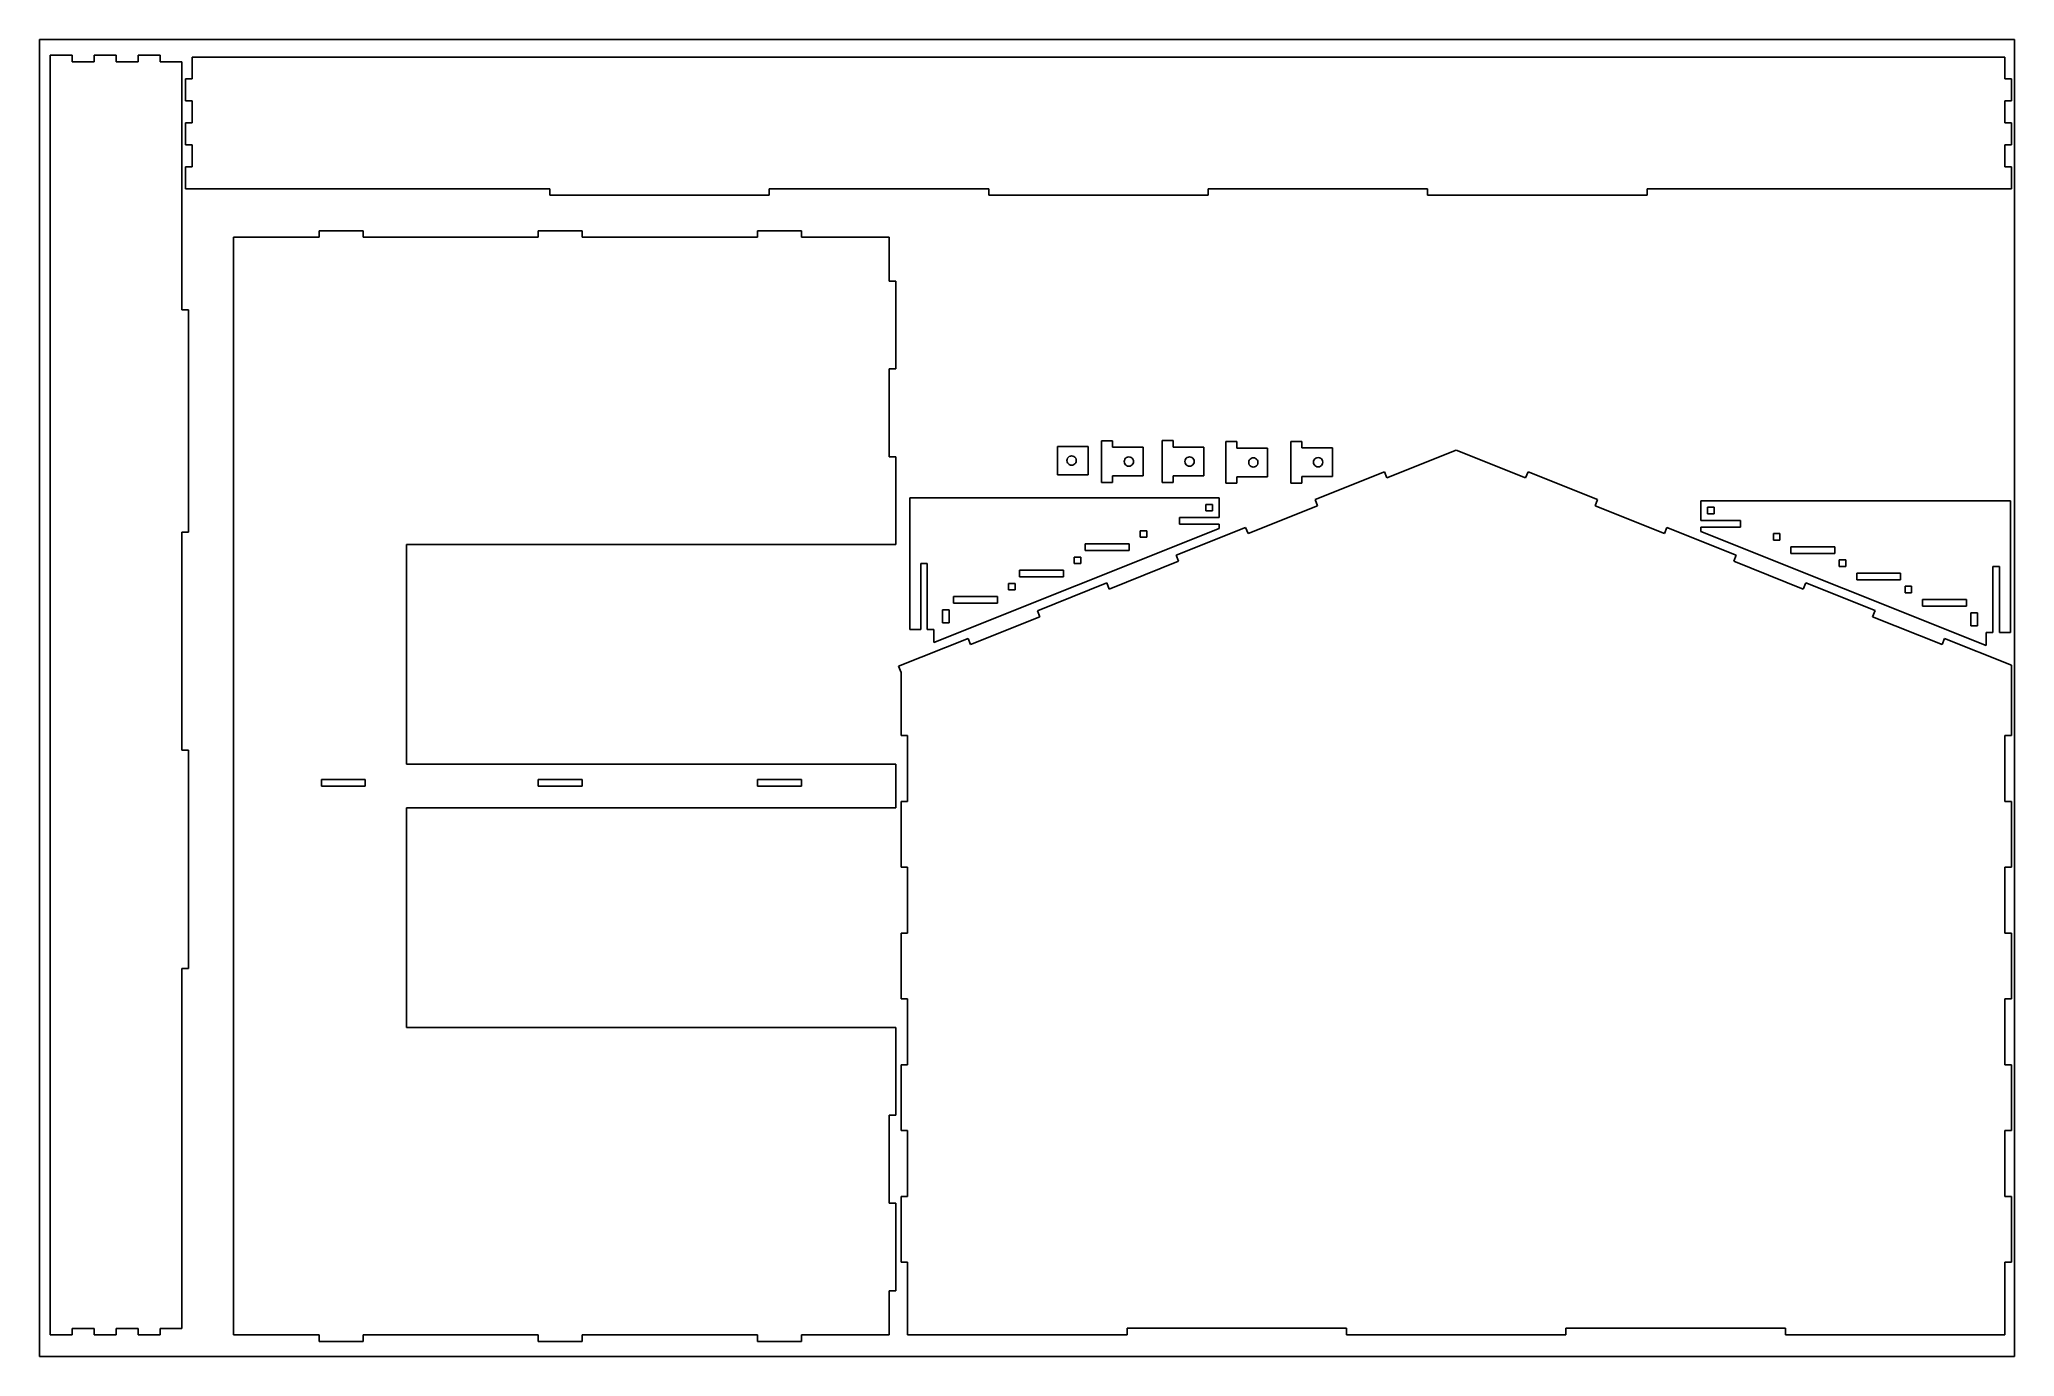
# Model space of a CAD drawing. Extents: x -589 to 311, y -89 to 511.
import ezdxf

# ---------------------------------------------------------------- set-up
doc = ezdxf.new("R2010")
doc.units = 0

msp = doc.modelspace()

# ---------------------------------------------------------------- linework, layer by layer
at = {"layer": 'Calque 1', "color": 4}
for p, q in [((-589.056734, 511.121029), (310.943272, 511.121029)), ((-589.056734, -88.878945), (-589.056734, 511.121029)), ((310.943272, 511.121029), (310.943272, -88.878945)), ((-584.134214, -79.085467), (-584.134214, 503.91453)), ((-584.134214, 503.91453), (-574.134206, 503.91453)), ((-574.134206, 503.91453), (-574.134206, 500.91453)), ((-574.134206, 500.91453), (-564.134198, 500.91453)), ((-564.134198, 500.91453), (-564.134198, 503.91453)), ((-564.134198, 503.91453), (-554.134218, 503.91453)), ((-554.134218, 503.91453), (-554.134218, 500.91453)), ((-554.134218, 500.91453), (-544.134209, 500.91453)), ((-544.134209, 500.91453), (-544.134209, 503.91453)), ((-544.134209, 503.91453), (-534.134201, 503.91453)), ((-534.134201, 503.91453), (-534.134201, 500.91453)), ((-534.134201, 500.91453), (-524.134221, 500.91453)), ((-524.134221, 500.91453), (-524.134221, 387.91453)), ((-519.495024, 493.147131), (-519.495024, 503.147131)), ((-519.495024, 503.147131), (306.504989, 503.147131)), ((306.504989, 503.147131), (306.504989, 493.147131)), ((-522.495018, 483.147131), (-522.495018, 493.147131)), ((-522.495018, 493.147131), (-519.495024, 493.147131)), ((306.504989, 493.147131), (309.504983, 493.147131)), ((309.504983, 493.147131), (309.504983, 483.147131)), ((-519.495024, 483.147131), (-522.495018, 483.147131)), ((-519.495024, 473.147129), (-519.495024, 483.147131)), ((309.504983, 483.147131), (306.504989, 483.147131)), ((306.504989, 483.147131), (306.504989, 473.147129)), ((-522.495018, 463.147129), (-522.495018, 473.147129)), ((-522.495018, 473.147129), (-519.495024, 473.147129)), ((306.504989, 473.147129), (309.504983, 473.147129)), ((309.504983, 473.147129), (309.504983, 463.147129)), ((-519.495024, 463.147129), (-522.495018, 463.147129)), ((-519.495024, 453.147129), (-519.495024, 463.147129)), ((309.504983, 463.147129), (306.504989, 463.147129)), ((306.504989, 463.147129), (306.504989, 453.147129)), ((-522.495018, 443.14713), (-522.495018, 453.147129)), ((-522.495018, 453.147129), (-519.495024, 453.147129)), ((306.504989, 453.147129), (309.504983, 453.147129)), ((309.504983, 453.147129), (309.504983, 443.14713)), ((-356.49504, 443.14713), (-522.495018, 443.14713)), ((-356.49504, 440.14713), (-356.49504, 443.14713)), ((-156.495016, 443.14713), (-256.495014, 443.14713)), ((-256.495014, 443.14713), (-256.495014, 440.14713)), ((-156.495016, 440.14713), (-156.495016, 443.14713)), ((43.504979, 443.14713), (-56.495019, 443.14713)), ((-56.495019, 443.14713), (-56.495019, 440.14713)), ((43.504979, 440.14713), (43.504979, 443.14713)), ((309.504983, 443.14713), (143.504976, 443.14713)), ((143.504976, 443.14713), (143.504976, 440.14713)), ((-256.495014, 440.14713), (-356.49504, 440.14713)), ((-56.495019, 440.14713), (-156.495016, 440.14713)), ((143.504976, 440.14713), (43.504979, 440.14713)), ((-461.600832, 421.019231), (-461.600832, 424.019231)), ((-461.600832, 424.019231), (-441.600844, 424.019231)), ((-441.600844, 424.019231), (-441.600844, 421.019231)), ((-361.775558, 421.019231), (-361.775558, 424.019231)), ((-361.775558, 424.019231), (-341.800857, 424.019231)), ((-341.800857, 424.019231), (-341.800857, 421.019231)), ((-261.800848, 421.019231), (-261.800848, 424.019231)), ((-261.800848, 424.019231), (-241.80086, 424.019231)), ((-241.80086, 424.019231), (-241.80086, 421.019231)), ((-500.600839, -78.980762), (-500.600839, 421.019231)), ((-500.600839, 421.019231), (-461.600832, 421.019231)), ((-441.600844, 421.019231), (-361.775558, 421.019231)), ((-341.800857, 421.019231), (-261.800848, 421.019231)), ((-241.80086, 421.019231), (-201.800855, 421.019231)), ((-201.800855, 421.019231), (-201.800855, 401.019229)), ((-201.800855, 401.019229), (-198.800833, 401.019229)), ((-198.800833, 401.019229), (-198.800833, 361.01923)), ((-524.134221, 387.91453), (-521.134227, 387.91453)), ((-521.134227, 387.91453), (-521.134227, 286.663529)), ((-198.800833, 361.01923), (-201.800855, 361.01923)), ((-201.800855, 361.01923), (-201.800855, 321.019231)), ((-125.209949, 312.773329), (-125.209949, 325.773329)), ((-125.209949, 325.773329), (-111.209949, 325.773329)), ((-111.209949, 325.773329), (-111.209949, 312.773329)), ((-105.144118, 309.328429), (-105.144118, 328.328431)), ((-105.144118, 328.328431), (-100.1441, 328.328431)), ((-100.1441, 328.328431), (-100.1441, 325.328428)), ((-100.1441, 325.328428), (-86.1441, 325.328428)), ((-86.1441, 325.328428), (-86.1441, 312.328429)), ((-77.479088, 309.36163), (-77.479088, 328.361628)), ((-77.479088, 328.361628), (-72.479098, 328.361628)), ((-72.479098, 328.361628), (-72.479098, 325.361629)), ((-72.479098, 325.361629), (-58.479097, 325.361629)), ((-58.479097, 325.361629), (-58.479097, 312.361629)), ((-48.419625, 308.942829), (-48.419625, 327.94283)), ((-48.419625, 327.94283), (-43.419635, 327.94283)), ((-43.419635, 327.94283), (-43.419635, 324.942831)), ((-43.419635, 324.942831), (-29.419635, 324.942831)), ((-29.419635, 324.942831), (-29.419635, 311.942828)), ((-18.880835, 309.051329), (-18.880835, 328.051331)), ((-18.880835, 328.051331), (-13.880845, 328.051331)), ((-13.880845, 328.051331), (-13.880845, 325.051328)), ((-13.880845, 325.051328), (0.119155, 325.051328)), ((0.119155, 325.051328), (0.119155, 312.051329)), ((24.928549, 311.36863), (56.553552, 324.01923)), ((56.553552, 324.01923), (88.178555, 311.370931)), ((-201.800855, 321.019231), (-198.800833, 321.019231)), ((-198.800833, 321.019231), (-198.800833, 281.019229)), ((-120.758994, 319.822431), (-120.8313, 319.273331)), ((-120.8313, 319.273331), (-120.758994, 318.724329)), ((-120.547074, 320.334029), (-120.758994, 319.822431)), ((-120.758994, 318.724329), (-120.547074, 318.212728)), ((-120.209959, 320.77333), (-120.547074, 320.334029)), ((-120.547074, 318.212728), (-120.209959, 317.773331)), ((-119.770596, 321.110529), (-120.209959, 320.77333)), ((-120.209959, 317.773331), (-119.770596, 317.43623)), ((-119.258983, 321.32243), (-119.770596, 321.110529)), ((-119.770596, 317.43623), (-119.258983, 317.224329)), ((-118.709948, 321.394428), (-119.258983, 321.32243)), ((-119.258983, 317.224329), (-118.709948, 317.152329)), ((-118.160913, 321.32243), (-118.709948, 321.394428)), ((-118.709948, 317.152329), (-118.160913, 317.224329)), ((-117.649272, 321.110529), (-118.160913, 321.32243)), ((-118.160913, 317.224329), (-117.649272, 317.43623)), ((-117.209937, 320.77333), (-117.649272, 321.110529)), ((-117.649272, 317.43623), (-117.209937, 317.773331)), ((-116.872822, 320.334029), (-117.209937, 320.77333)), ((-117.209937, 317.773331), (-116.872822, 318.212728)), ((-116.660902, 319.822431), (-116.872822, 320.334029)), ((-116.872822, 318.212728), (-116.660902, 318.724329)), ((-116.588596, 319.273331), (-116.660902, 319.822431)), ((-116.660902, 318.724329), (-116.588596, 319.273331)), ((-94.693147, 319.377428), (-94.765453, 318.82843)), ((-94.765453, 318.82843), (-94.693147, 318.27933)), ((-94.481227, 319.889029), (-94.693147, 319.377428)), ((-94.693147, 318.27933), (-94.481227, 317.767729)), ((-94.144112, 320.32843), (-94.481227, 319.889029)), ((-94.481227, 317.767729), (-94.144112, 317.32843)), ((-93.704777, 320.66553), (-94.144112, 320.32843)), ((-94.144112, 317.32843), (-93.704777, 316.991231)), ((-93.193136, 320.877431), (-93.704777, 320.66553)), ((-93.704777, 316.991231), (-93.193136, 316.77933)), ((-92.644101, 320.949429), (-93.193136, 320.877431)), ((-93.193136, 316.77933), (-92.644101, 316.707329)), ((-92.095066, 320.877431), (-92.644101, 320.949429)), ((-92.644101, 316.707329), (-92.095066, 316.77933)), ((-91.583454, 320.66553), (-92.095066, 320.877431)), ((-92.095066, 316.77933), (-91.583454, 316.991231)), ((-91.144118, 320.32843), (-91.583454, 320.66553)), ((-91.583454, 316.991231), (-91.144118, 317.32843)), ((-90.806976, 319.889029), (-91.144118, 320.32843)), ((-91.144118, 317.32843), (-90.806976, 317.767729)), ((-90.595055, 319.377428), (-90.806976, 319.889029)), ((-90.806976, 317.767729), (-90.595055, 318.27933)), ((-90.522778, 318.82843), (-90.595055, 319.377428)), ((-90.595055, 318.27933), (-90.522778, 318.82843)), ((-67.028116, 319.410629), (-67.100422, 318.86163)), ((-67.100422, 318.86163), (-67.028116, 318.312629)), ((-66.816196, 319.922329), (-67.028116, 319.410629)), ((-67.028116, 318.312629), (-66.816196, 317.800929)), ((-66.479081, 320.36163), (-66.816196, 319.922329)), ((-66.816196, 317.800929), (-66.479081, 317.361631)), ((-66.039746, 320.698731), (-66.479081, 320.36163)), ((-66.479081, 317.361631), (-66.039746, 317.02453)), ((-65.528134, 320.910629), (-66.039746, 320.698731)), ((-66.039746, 317.02453), (-65.528134, 316.812629)), ((-64.979098, 320.982629), (-65.528134, 320.910629)), ((-65.528134, 316.812629), (-64.979098, 316.740629)), ((-64.430035, 320.910629), (-64.979098, 320.982629)), ((-64.979098, 316.740629), (-64.430035, 316.812629)), ((-63.918423, 320.698731), (-64.430035, 320.910629)), ((-64.430035, 316.812629), (-63.918423, 317.02453)), ((-63.479087, 320.36163), (-63.918423, 320.698731)), ((-63.918423, 317.02453), (-63.479087, 317.361631)), ((-63.141973, 319.922329), (-63.479087, 320.36163)), ((-63.479087, 317.361631), (-63.141973, 317.800929)), ((-62.930052, 319.410629), (-63.141973, 319.922329)), ((-63.141973, 317.800929), (-62.930052, 318.312629)), ((-62.857747, 318.86163), (-62.930052, 319.410629)), ((-62.930052, 318.312629), (-62.857747, 318.86163)), ((-37.968654, 318.99193), (-38.040959, 318.44283)), ((-38.040959, 318.44283), (-37.968654, 317.893828)), ((-37.756733, 319.503531), (-37.968654, 318.99193)), ((-37.968654, 317.893828), (-37.756733, 317.38223)), ((-37.419619, 319.942829), (-37.756733, 319.503531)), ((-37.756733, 317.38223), (-37.419619, 316.94283)), ((-36.980283, 320.280029), (-37.419619, 319.942829)), ((-37.419619, 316.94283), (-36.980283, 316.605729)), ((-36.468671, 320.491929), (-36.980283, 320.280029)), ((-36.980283, 316.605729), (-36.468671, 316.393829)), ((-35.919636, 320.56393), (-36.468671, 320.491929)), ((-36.468671, 316.393829), (-35.919636, 316.321831)), ((-35.370572, 320.491929), (-35.919636, 320.56393)), ((-35.919636, 316.321831), (-35.370572, 316.393829)), ((-34.85896, 320.280029), (-35.370572, 320.491929)), ((-35.370572, 316.393829), (-34.85896, 316.605729)), ((-34.419625, 319.942829), (-34.85896, 320.280029)), ((-34.85896, 316.605729), (-34.419625, 316.94283)), ((-34.08251, 319.503531), (-34.419625, 319.942829)), ((-34.419625, 316.94283), (-34.08251, 317.38223)), ((-33.87059, 318.99193), (-34.08251, 319.503531)), ((-34.08251, 317.38223), (-33.87059, 317.893828)), ((-33.798284, 318.44283), (-33.87059, 318.99193)), ((-33.87059, 317.893828), (-33.798284, 318.44283)), ((-8.429892, 319.100328), (-8.502197, 318.55133)), ((-8.502197, 318.55133), (-8.429892, 318.00223)), ((-8.217943, 319.611929), (-8.429892, 319.100328)), ((-8.429892, 318.00223), (-8.217943, 317.490629)), ((-7.880857, 320.05133), (-8.217943, 319.611929)), ((-8.217943, 317.490629), (-7.880857, 317.05133)), ((-7.441493, 320.38843), (-7.880857, 320.05133)), ((-7.880857, 317.05133), (-7.441493, 316.714128)), ((-6.929881, 320.600328), (-7.441493, 320.38843)), ((-7.441493, 316.714128), (-6.929881, 316.50223)), ((-6.380846, 320.672329), (-6.929881, 320.600328)), ((-6.929881, 316.50223), (-6.380846, 316.43023)), ((-5.831811, 320.600328), (-6.380846, 320.672329)), ((-6.380846, 316.43023), (-5.831811, 316.50223)), ((-5.320198, 320.38843), (-5.831811, 320.600328)), ((-5.831811, 316.50223), (-5.320198, 316.714128)), ((-4.880835, 320.05133), (-5.320198, 320.38843)), ((-5.320198, 316.714128), (-4.880835, 317.05133)), ((-4.54372, 319.611929), (-4.880835, 320.05133)), ((-4.880835, 317.05133), (-4.54372, 317.490629)), ((-4.3318, 319.100328), (-4.54372, 319.611929)), ((-4.54372, 317.490629), (-4.3318, 318.00223)), ((-4.259494, 318.55133), (-4.3318, 319.100328)), ((-4.3318, 318.00223), (-4.259494, 318.55133)), ((-111.209949, 312.773329), (-125.209949, 312.773329)), ((-100.1441, 309.328429), (-105.144118, 309.328429)), ((-86.1441, 312.328429), (-100.1441, 312.328429)), ((-100.1441, 312.328429), (-100.1441, 309.328429)), ((-72.479098, 309.36163), (-77.479088, 309.36163)), ((-58.479097, 312.361629), (-72.479098, 312.361629)), ((-72.479098, 312.361629), (-72.479098, 309.36163)), ((-43.419635, 308.942829), (-48.419625, 308.942829)), ((-29.419635, 311.942828), (-43.419635, 311.942828)), ((-43.419635, 311.942828), (-43.419635, 308.942829)), ((-13.880845, 309.051329), (-18.880835, 309.051329)), ((0.119155, 312.051329), (-13.880845, 312.051329)), ((-13.880845, 312.051329), (-13.880845, 309.051329)), ((-7.81064, 301.50333), (23.814364, 314.154028)), ((23.814364, 314.154028), (24.928549, 311.36863)), ((88.178555, 311.370931), (89.292656, 314.156328)), ((89.292656, 314.156328), (120.91766, 301.508029)), ((-192.495706, 242.350929), (-192.495706, 302.350931)), ((-192.495706, 302.350931), (-51.495706, 302.350931)), ((-57.495694, 299.350928), (-57.495694, 296.350929)), ((-54.4957, 299.350928), (-57.495694, 299.350928)), ((-54.4957, 296.350929), (-54.4957, 299.350928)), ((-51.495706, 302.350931), (-51.495706, 293.350929)), ((-38.32146, 286.06723), (-6.696455, 298.717929)), ((-6.696455, 298.717929), (-7.81064, 301.50333)), ((120.91766, 301.508029), (119.803559, 298.722529)), ((119.803559, 298.722529), (151.428563, 286.07423)), ((168.049984, 291.996429), (168.049984, 300.99643)), ((168.049984, 300.99643), (309.049984, 300.99643)), ((174.049972, 297.996431), (171.049978, 297.996431)), ((171.049978, 297.996431), (171.049978, 294.996428)), ((174.049972, 294.996428), (174.049972, 297.996431)), ((309.049984, 300.99643), (309.049984, 240.996429)), ((-51.495706, 288.35093), (-181.4957, 236.35093)), ((-71.060649, 276.202028), (-39.435645, 288.852628)), ((-51.495706, 293.350929), (-69.495698, 293.350929)), ((-69.495698, 293.350929), (-69.495698, 290.350929)), ((-69.495698, 290.350929), (-51.495706, 290.350929)), ((-57.495694, 296.350929), (-54.4957, 296.350929)), ((-51.495706, 290.350929), (-51.495706, 288.35093)), ((-39.435645, 288.852628), (-38.32146, 286.06723)), ((151.428563, 286.07423), (152.542663, 288.85963)), ((152.542663, 288.85963), (184.167667, 276.211229)), ((186.049976, 291.996429), (168.049984, 291.996429)), ((168.049984, 286.99643), (168.049984, 288.996429)), ((168.049984, 288.996429), (186.049976, 288.996429)), ((171.049978, 294.996428), (174.049972, 294.996428)), ((186.049976, 288.996429), (186.049976, 291.996429)), ((-521.134227, 286.663529), (-524.134221, 286.663529)), ((-524.134221, 286.663529), (-524.134221, 187.289032)), ((-198.800833, 281.019229), (-421.800838, 281.019229)), ((-421.800838, 281.019229), (-421.800838, 181.01924)), ((-92.495709, 281.35093), (-112.495697, 281.35093)), ((-112.495697, 281.35093), (-112.495697, 278.350931)), ((-92.495709, 278.350931), (-92.495709, 281.35093)), ((-84.495696, 287.350929), (-87.49569, 287.350929)), ((-87.49569, 287.350929), (-87.49569, 284.35093)), ((-87.49569, 284.35093), (-84.495696, 284.35093)), ((-84.495696, 284.35093), (-84.495696, 287.350929)), ((298.049978, 234.99643), (168.049984, 286.99643)), ((201.049975, 285.996429), (201.049975, 282.99643)), ((204.049997, 285.996429), (201.049975, 285.996429)), ((201.049975, 282.99643), (204.049997, 282.99643)), ((204.049997, 282.99643), (204.049997, 285.996429)), ((229.049975, 279.99643), (209.049987, 279.99643)), ((209.049987, 279.99643), (209.049987, 276.99643)), ((229.049975, 276.99643), (229.049975, 279.99643)), ((-184.495694, 272.350928), (-187.495688, 272.350928)), ((-187.495688, 272.350928), (-187.495688, 242.350929)), ((-184.495694, 242.350929), (-184.495694, 272.350928)), ((-117.495687, 275.350928), (-117.495687, 272.350928)), ((-114.495693, 275.350928), (-117.495687, 275.350928)), ((-117.495687, 272.350928), (-114.495693, 272.350928)), ((-114.495693, 272.350928), (-114.495693, 275.350928)), ((-112.495697, 278.350931), (-92.495709, 278.350931)), ((-101.571439, 260.765929), (-69.946435, 273.416631)), ((-69.946435, 273.416631), (-71.060649, 276.202028)), ((184.167667, 276.211229), (183.053567, 273.425828)), ((183.053567, 273.425828), (214.678542, 260.77743)), ((209.049987, 276.99643), (229.049975, 276.99643)), ((234.049993, 273.996428), (231.049971, 273.996428)), ((231.049971, 273.996428), (231.049971, 270.996428)), ((231.049971, 270.996428), (234.049993, 270.996428)), ((234.049993, 270.996428), (234.049993, 273.996428)), ((304.049994, 270.996428), (301.049972, 270.996428)), ((301.049972, 270.996428), (301.049972, 240.996429)), ((304.049994, 240.996429), (304.049994, 270.996428)), ((-147.495683, 263.350929), (-147.495683, 260.35093)), ((-144.495689, 263.350929), (-147.495683, 263.350929)), ((-144.495689, 260.35093), (-144.495689, 263.350929)), ((-122.495705, 269.350929), (-142.495693, 269.350929)), ((-142.495693, 269.350929), (-142.495693, 266.350929)), ((-142.495693, 266.350929), (-122.495705, 266.350929)), ((-134.310656, 250.900628), (-102.685652, 263.55133)), ((-122.495705, 266.350929), (-122.495705, 269.350929)), ((-102.685652, 263.55133), (-101.571439, 260.765929)), ((214.678542, 260.77743), (215.792671, 263.562929)), ((215.792671, 263.562929), (247.417646, 250.914528)), ((259.049972, 267.996429), (239.049983, 267.996429)), ((239.049983, 267.996429), (239.049983, 264.996429)), ((239.049983, 264.996429), (259.049972, 264.996429)), ((259.049972, 264.996429), (259.049972, 267.996429)), ((264.04999, 261.996429), (261.049996, 261.996429)), ((261.049996, 261.996429), (261.049996, 258.99643)), ((264.04999, 258.99643), (264.04999, 261.996429)), ((-152.495702, 257.35093), (-172.49569, 257.35093)), ((-172.49569, 257.35093), (-172.49569, 254.350931)), ((-172.49569, 254.350931), (-152.495702, 254.350931)), ((-152.495702, 254.350931), (-152.495702, 257.35093)), ((-147.495683, 260.35093), (-144.495689, 260.35093)), ((261.049996, 258.99643), (264.04999, 258.99643)), ((289.049996, 255.99643), (269.04998, 255.99643)), ((269.04998, 255.99643), (269.04998, 252.99643)), ((269.04998, 252.99643), (289.049996, 252.99643)), ((289.049996, 252.99643), (289.049996, 255.99643)), ((-174.495686, 251.350928), (-177.495708, 251.350928)), ((-177.495708, 251.350928), (-177.495708, 245.350929)), ((-177.495708, 245.350929), (-174.495686, 245.350929)), ((-174.495686, 245.350929), (-174.495686, 251.350928)), ((-164.821447, 235.464529), (-133.196443, 248.115231)), ((-133.196443, 248.115231), (-134.310656, 250.900628)), ((247.417646, 250.914528), (246.303546, 248.12913)), ((246.303546, 248.12913), (277.92855, 235.480729)), ((294.049986, 249.996428), (291.049992, 249.996428)), ((291.049992, 249.996428), (291.049992, 243.996429)), ((291.049992, 243.996429), (294.049986, 243.996429)), ((294.049986, 243.996429), (294.049986, 249.996428)), ((-197.560636, 225.599316), (-165.93566, 238.250029)), ((-187.495688, 242.350929), (-192.495706, 242.350929)), ((-181.4957, 242.350929), (-184.495694, 242.350929)), ((-181.4957, 236.35093), (-181.4957, 242.350929)), ((-165.93566, 238.250029), (-164.821447, 235.464529)), ((277.92855, 235.480729), (279.04265, 238.266228)), ((279.04265, 238.266228), (309.553554, 226.06343)), ((301.049972, 240.996429), (298.049978, 240.996429)), ((298.049978, 240.996429), (298.049978, 234.99643)), ((309.049984, 240.996429), (304.049994, 240.996429)), ((-196.44645, 222.813924), (-197.560636, 225.599316)), ((309.553554, 226.06343), (309.553554, 222.832437)), ((-196.44645, 194.019242), (-196.44645, 222.813924)), ((309.553554, 222.832437), (309.553554, 194.019242)), ((-193.446456, 194.019242), (-196.44645, 194.019242)), ((-193.446456, 164.019217), (-193.446456, 194.019242)), ((309.553554, 194.019242), (306.55356, 194.019242)), ((306.55356, 194.019242), (306.55356, 164.019217)), ((-524.134221, 187.289032), (-521.134227, 187.289032)), ((-521.134227, 187.289032), (-521.134227, 87.914524)), ((-421.800838, 181.01924), (-198.800833, 181.01924)), ((-198.800833, 181.01924), (-198.800833, 161.019223)), ((-440.600846, 174.019225), (-460.600834, 174.019225)), ((-460.600834, 174.019225), (-460.600834, 171.019231)), ((-460.600834, 171.019231), (-440.600846, 171.019231)), ((-440.600846, 171.019231), (-440.600846, 174.019225)), ((-361.775558, 174.019225), (-361.775558, 171.019231)), ((-341.800857, 174.019225), (-361.775558, 174.019225)), ((-361.775558, 171.019231), (-341.800857, 171.019231)), ((-341.800857, 171.019231), (-341.800857, 174.019225)), ((-261.800848, 174.019225), (-261.800848, 171.019231)), ((-241.80086, 174.019225), (-261.800848, 174.019225)), ((-261.800848, 171.019231), (-241.80086, 171.019231)), ((-241.80086, 171.019231), (-241.80086, 174.019225)), ((-196.44645, 134.019221), (-196.44645, 164.019217)), ((-196.44645, 164.019217), (-193.446456, 164.019217)), ((306.55356, 164.019217), (309.553554, 164.019217)), ((309.553554, 164.019217), (309.553554, 134.019221)), ((-198.800833, 161.019223), (-421.800838, 161.019223)), ((-421.800838, 161.019223), (-421.800838, 61.019226)), ((-193.446456, 134.019221), (-196.44645, 134.019221)), ((-193.446456, 104.019224), (-193.446456, 134.019221)), ((309.553554, 134.019221), (306.55356, 134.019221)), ((306.55356, 134.019221), (306.55356, 104.019224)), ((-196.44645, 74.019228), (-196.44645, 104.019224)), ((-196.44645, 104.019224), (-193.446456, 104.019224)), ((306.55356, 104.019224), (309.553554, 104.019224)), ((309.553554, 104.019224), (309.553554, 74.019228)), ((-521.134227, 87.914524), (-524.134221, 87.914524)), ((-524.134221, 87.914524), (-524.134221, -76.085445)), ((-193.446456, 74.019228), (-196.44645, 74.019228)), ((-193.446456, 44.019231), (-193.446456, 74.019228)), ((309.553554, 74.019228), (306.55356, 74.019228)), ((306.55356, 74.019228), (306.55356, 44.019231)), ((-421.800838, 61.019226), (-198.800833, 61.019226)), ((-198.800833, 61.019226), (-198.800833, 21.019221)), ((-196.44645, 14.019249), (-196.44645, 44.019231)), ((-196.44645, 44.019231), (-193.446456, 44.019231)), ((306.55356, 44.019231), (309.553554, 44.019231)), ((309.553554, 44.019231), (309.553554, 14.019249)), ((-198.800833, 21.019221), (-201.800855, 21.019221)), ((-201.800855, 21.019221), (-201.800855, -18.98077)), ((-193.446456, 14.019249), (-196.44645, 14.019249)), ((-193.446456, -15.980747), (-193.446456, 14.019249)), ((309.553554, 14.019249), (306.55356, 14.019249)), ((306.55356, 14.019249), (306.55356, -15.980747)), ((-196.44645, -45.980744), (-196.44645, -15.980747)), ((-196.44645, -15.980747), (-193.446456, -15.980747)), ((306.55356, -15.980747), (309.553554, -15.980747)), ((309.553554, -15.980747), (309.553554, -45.980744)), ((-201.800855, -18.98077), (-198.800833, -18.98077)), ((-198.800833, -18.98077), (-198.800833, -58.980746)), ((-193.446456, -45.980744), (-196.44645, -45.980744)), ((-193.446456, -78.980762), (-193.446456, -45.980744)), ((309.553554, -45.980744), (306.55356, -45.980744)), ((306.55356, -45.980744), (306.55356, -78.980762)), ((-198.800833, -58.980746), (-201.800855, -58.980746)), ((-201.800855, -58.980746), (-201.800855, -78.980762)), ((-574.134206, -79.085467), (-584.134214, -79.085467)), ((-564.134226, -76.085445), (-574.134206, -76.085445)), ((-574.134206, -76.085445), (-574.134206, -79.085467)), ((-564.134226, -79.085467), (-564.134226, -76.085445)), ((-554.134218, -79.085467), (-564.134226, -79.085467)), ((-544.134209, -76.085445), (-554.134218, -76.085445)), ((-554.134218, -76.085445), (-554.134218, -79.085467)), ((-544.134209, -79.085467), (-544.134209, -76.085445)), ((-534.134229, -79.085467), (-544.134209, -79.085467)), ((-524.134221, -76.085445), (-534.134229, -76.085445)), ((-534.134229, -76.085445), (-534.134229, -79.085467)), ((-461.600832, -78.980762), (-500.600839, -78.980762)), ((-461.600832, -81.980756), (-461.600832, -78.980762)), ((-361.775558, -78.980762), (-441.600844, -78.980762)), ((-441.600844, -78.980762), (-441.600844, -81.980756)), ((-361.775558, -81.980756), (-361.775558, -78.980762)), ((-261.800848, -78.980762), (-341.800857, -78.980762)), ((-341.800857, -78.980762), (-341.800857, -81.980756)), ((-261.800848, -81.980756), (-261.800848, -78.980762)), ((-201.800855, -78.980762), (-241.80086, -78.980762)), ((-241.80086, -78.980762), (-241.80086, -81.980756)), ((-93.446459, -78.980762), (-193.446456, -78.980762)), ((6.553568, -75.980768), (-93.446459, -75.980768)), ((-93.446459, -75.980768), (-93.446459, -78.980762)), ((6.553568, -78.980762), (6.553568, -75.980768)), ((106.553564, -78.980762), (6.553568, -78.980762)), ((206.553562, -75.980768), (106.553564, -75.980768)), ((106.553564, -75.980768), (106.553564, -78.980762)), ((206.553562, -78.980762), (206.553562, -75.980768)), ((306.55356, -78.980762), (206.553562, -78.980762)), ((310.943272, -88.878945), (-589.056734, -88.878945)), ((-441.600844, -81.980756), (-461.600832, -81.980756)), ((-341.800857, -81.980756), (-361.775558, -81.980756)), ((-241.80086, -81.980756), (-261.800848, -81.980756))]:
    msp.add_line(p, q, dxfattribs=at)

doc.saveas('drawing.dxf')
